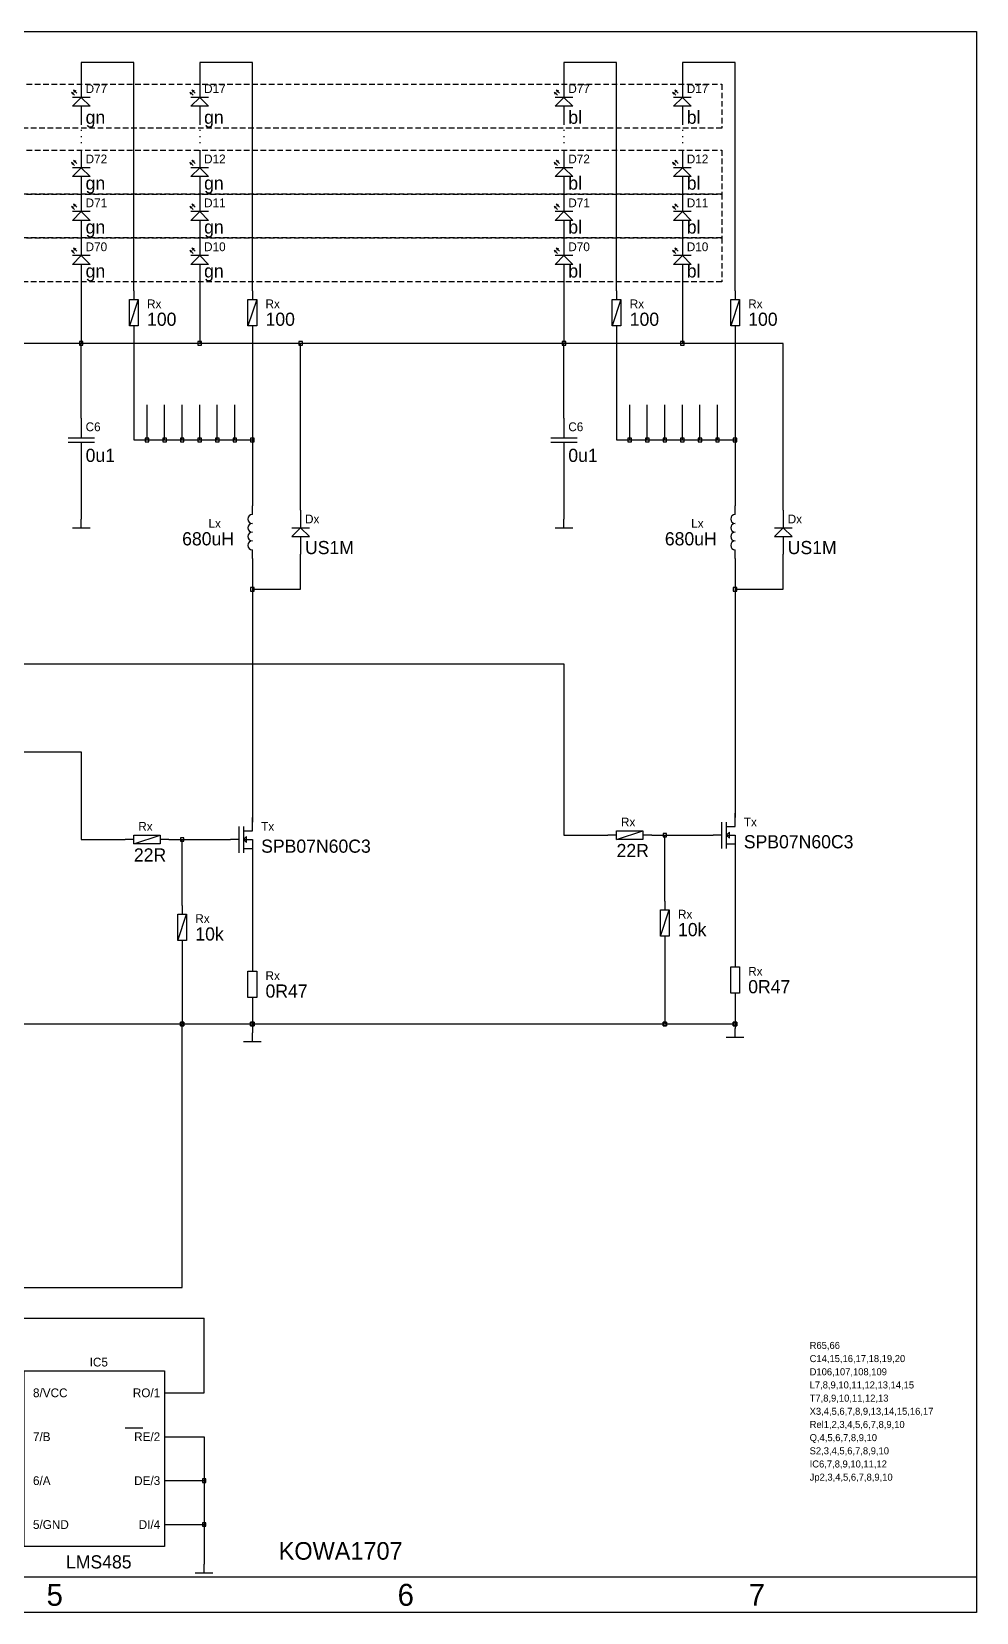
# Model space of a CAD drawing. Extents: x 100 to 385, y 110 to 290.
# Drawn here: x 277.3 to 385, y 110 to 290 of the extents above; entities that cross this region are included whole.
import ezdxf
from ezdxf.enums import TextEntityAlignment as Align

# ---------------------------------------------------------------- set-up
doc = ezdxf.new("R2010")
doc.units = 0
doc.header["$LTSCALE"] = 0.2
for name, pattern in [('ACAD_ISO07W100', [3.5, 0.5, -3]), ('SOLID', [0]), ('VERDECKT2', [4.7625, 3.175, -1.5875])]:
    doc.linetypes.add(name, pattern=pattern)
doc.layers.get('0').update_dxf_attribs({"linetype": 'CONTINUOUS'})
for name, color, linetype in [('_LAYER_1', 7, 'SOLID'), ('RAHMEN', 5, 'CONTINUOUS'), ('Schaltplan', 7, 'CONTINUOUS'), ('ZEICHNUNG', 7, 'CONTINUOUS')]:
    doc.layers.add(name, color=color, linetype=linetype)

# ---------------------------------------------------------------- blocks, each defined once
blk = doc.blocks.new('RAHMEN4Q')
at = {"layer": 'RAHMEN'}
for p, q in [((0, 180), (285, 180)), ((285, 180), (285, 0)), ((285, 4), (4, 4)), ((285, 0), (0, 0))]:
    blk.add_line(p, q, dxfattribs=at)
for s, p in [('5', (179.05, 0.75)), ('6', (219.05, 0.75)), ('7', (259.05, 0.75))]:
    blk.add_text(s, height=2.5, dxfattribs=at).set_placement(p)
blk = doc.blocks.new('MCP41XXX')
for p, q in [((-20, 0), (-18, 0)), ((-2, 0), (0, 0)), ((-20, -5), (-18, -5)), ((-2, -5), (0, -5)), ((-20, -10), (-18, -10)), ((-2, -10), (0, -10)), ((-20, -15), (-18, -15)), ((-2, -15), (0, -15))]:
    blk.add_line(p, q)
at = {"lineweight": 30}
blk.add_lwpolyline([(-18, 2.5), (-2, 2.5), (-2, -17.5), (-18, -17.5)], close=True, dxfattribs=at)
for tag, height, p in [('Name', 1, (-9.5, 3)), ('Wert', 1.5, (-9.5, -19.5))]:
    blk.add_attdef(tag, text='', height=height).set_placement(p, align=Align.CENTER)
for tag, p in [('8', (-17, -0.5)), ('7', (-17, -5.5)), ('6', (-17, -10.5)), ('5', (-17, -15.5))]:
    blk.add_attdef(tag, p, '', height=1)
for tag, p in [('1', (-2.5, -0.5)), ('2', (-2.5, -5.5)), ('3', (-2.5, -10.5)), ('4', (-2.5, -15.5))]:
    blk.add_attdef(tag, text='', height=1).set_placement(p, align=Align.RIGHT)
blk = doc.blocks.new('GND')
at = {"layer": '_LAYER_1'}
blk.add_line((0, -1), (0, 0), dxfattribs=at)
at = {"layer": '_LAYER_1', "lineweight": 30}
blk.add_line((-1, -1), (1, -1), dxfattribs=at)
blk = doc.blocks.new('VERBINDUNG')
at = {"layer": 'ZEICHNUNG'}
for p, q in [((0.2, 0.2), (-0.2, 0.2)), ((-0.2, 0.2), (-0.2, -0.2)), ((0.2, -0.2), (0.2, 0.2)), ((-0.2, -0.2), (0.2, -0.2))]:
    blk.add_line(p, q, dxfattribs=at)
blk = doc.blocks.new('C_SENKRECHT')
at = {"layer": 'ZEICHNUNG'}
for p, q in [((0, 5), (0, 2.75)), ((-1.5, 2.75), (1.5, 2.75)), ((-1.5, 2.25), (1.5, 2.25)), ((0, 2.25), (0, 0))]:
    blk.add_line(p, q, dxfattribs=at)
for tag, p, height in [('+', (-1, 3), 1), ('C', (0.5, 3.5), 1), ('100N', (0.5, 0), 1.5)]:
    blk.add_attdef(tag, p, '', height=height, dxfattribs=at)
blk = doc.blocks.new('Verbindung-dick')
at = {"lineweight": 30}
for p, q in [((-0.2, 0.2), (-0.2, -0.2)), ((0.2, 0.2), (-0.2, 0.2)), ((-0.2, 0.2), (-0.2, -0.2)), ((0.2, 0.2), (-0.2, 0.2)), ((0.2, -0.2), (0.2, 0.2)), ((0.2, -0.2), (0.2, 0.2)), ((-0.2, -0.2), (0.2, -0.2)), ((-0.2, -0.2), (0.2, -0.2))]:
    blk.add_line(p, q, dxfattribs=at)
blk = doc.blocks.new('FET')
for p, q in [((1, 0), (0, 0)), ((1, -1.5), (1, 1.5)), ((1.5, 1), (2.5, 1)), ((1.85, 0.35), (1.5, 0)), ((1.5, 0), (2.5, 0)), ((1.5, 0), (1.85, -0.35)), ((1.85, -0.35), (1.85, 0.35))]:
    blk.add_line(p, q)
at = {"layer": 'Schaltplan'}
for p, q in [((2.5, 1), (2.5, 2.5)), ((1.5, 1.5), (1.5, -1.5)), ((2.5, 0), (2.5, -2.5)), ((1.5, -1), (2.5, -1))]:
    blk.add_line(p, q, dxfattribs=at)
for tag, p, height in [('TX', (3.5, 1), 1), ('TYP', (3.5, -1.5), 1.5)]:
    blk.add_attdef(tag, p, '', height=height)
blk = doc.blocks.new('R_SENKRECHT')
at = {"layer": 'ZEICHNUNG'}
for p, q in [((0, 5), (0, 4)), ((0, 1), (0, 0))]:
    blk.add_line(p, q, dxfattribs=at)
blk.add_lwpolyline([(-0.5, 1), (-0.5, 4), (0.5, 4), (0.5, 1)], close=True, dxfattribs=at)
for tag, p, height in [('1K0', (1, 2.5), 1.5), ('RX', (1, 1), 1)]:
    blk.add_attdef(tag, p, '', height=height, dxfattribs=at)
blk = doc.blocks.new('R_WAAGRECHT')
at = {"layer": 'ZEICHNUNG'}
for p, q in [((-4, 0), (-5, 0)), ((-4, -0.5), (-4, 0.5)), ((-4, 0.5), (-1, 0.5)), ((-1, 0.5), (-1, -0.5)), ((0, 0), (-1, 0)), ((-1, -0.5), (-4, -0.5))]:
    blk.add_line(p, q, dxfattribs=at)
for tag, p, height in [('1K0', (-4, 1), 1.5), ('RX', (-4, -2), 1)]:
    blk.add_attdef(tag, p, '', height=height, dxfattribs=at)
blk = doc.blocks.new('DROSSEL-vertikal')
at = {"linetype": 'Continuous'}
for p, q in [((0, -1), (0, 0)), ((0, -6), (0, -5))]:
    blk.add_line(p, q, dxfattribs=at)
for centre in [(0, -1.5), (0, -2.5), (0, -3.5), (0, -4.5)]:
    blk.add_arc(centre, 0.5, 90, 270, dxfattribs=at)
for tag, p, height in [('POS', (0.5, -2.5), 1), ('WERT', (0.5, -4.5), 1.5)]:
    blk.add_attdef(tag, p, '', height=height)
blk = doc.blocks.new('D_oben')
for p, q in [((0, 2.5), (0, 0.5)), ((-1, 0.5), (1, 0.5)), ((0, 0.5), (-1, -0.5)), ((1, -0.5), (0, 0.5)), ((-1, -0.5), (1, -0.5)), ((0, -0.5), (0, -2.5))]:
    blk.add_line(p, q)
for tag, p, height in [('D', (0.5, 1), 1), ('TYP', (0.5, -2.5), 1.5)]:
    blk.add_attdef(tag, p, '', height=height)
blk = doc.blocks.new('LED_oben')
for p, q in [((0, 0), (0, -2)), ((-0.75, -1.75), (-1.12, -1.38)), ((-1.12, -1.38), (-0.88, -1.5)), ((-1.12, -1.38), (-1, -1.62)), ((-0.88, -1.12), (-0.62, -1.25)), ((-0.88, -1.12), (-0.75, -1.38)), ((-0.5, -1.5), (-0.88, -1.12)), ((-1, -3), (0, -2)), ((1, -2), (-1, -2)), ((1, -3), (-1, -3)), ((0, -2), (1, -3)), ((0, -3), (0, -5))]:
    blk.add_line(p, q)
for tag, p, height in [('POS', (0.5, -1.5), 1), ('WERT', (0.5, -5), 1.5)]:
    blk.add_attdef(tag, p, '', height=height)

msp = doc.modelspace()

# ---------------------------------------------------------------- linework, layer by layer
for p, q in [((308, 235.5), (308, 254.5)), ((363, 235.5), (363, 254.5)), ((308, 226.5), (308, 230.5)), ((363, 226.5), (363, 230.5)), ((302.5, 226.5), (308, 226.5)), ((357.5, 226.5), (363, 226.5)), ((208.5, 218), (338, 218)), ((338, 218), (338, 198.5)), ((208.5, 208), (283, 208)), ((283, 208), (283, 198)), ((283, 198), (288, 198)), ((289, 197.5), (292, 198.5)), ((293, 198), (300, 198)), ((294.5, 190.5), (294.5, 198)), ((338, 198.5), (343, 198.5)), ((344, 198), (347, 199)), ((348, 198.5), (355, 198.5)), ((349.5, 191), (349.5, 198.5)), ((294, 186.5), (295, 189.5)), ((349, 187), (350, 190)), ((294.5, 185.5), (294.5, 177)), ((349.5, 186), (349.5, 177))]:
    msp.add_line(p, q)
at = {"layer": 'Schaltplan'}
for p, q in [((283, 286.5), (283, 284.5)), ((289, 286.5), (283, 286.5)), ((289, 260.5), (289, 286.5)), ((302.5, 286.5), (296.5, 286.5)), ((296.5, 286.5), (296.5, 284.5)), ((302.5, 260.5), (302.5, 286.5)), ((338, 286.5), (338, 284.5)), ((344, 286.5), (338, 286.5)), ((344, 260.5), (344, 286.5)), ((357.5, 286.5), (351.5, 286.5)), ((351.5, 286.5), (351.5, 284.5)), ((357.5, 260.5), (357.5, 286.5)), ((283, 261.5), (283, 258.5)), ((296.5, 261.5), (296.5, 258.5)), ((338, 261.5), (338, 258.5)), ((351.5, 261.5), (351.5, 258.5)), ((289.5, 259.5), (288.5, 256.5)), ((303, 259.5), (302, 256.5)), ((344.5, 259.5), (343.5, 256.5)), ((358, 259.5), (357, 256.5)), ((283, 259), (283, 254.5)), ((296.5, 259), (296.5, 254.5)), ((338, 259), (338, 254.5)), ((351.5, 259), (351.5, 254.5)), ((283, 246), (283, 254.5)), ((289, 255.5), (289, 243.5)), ((302.5, 255.5), (302.5, 236)), ((338, 246), (338, 254.5)), ((344, 255.5), (344, 243.5)), ((357.5, 255.5), (357.5, 236)), ((290.5, 243.5), (290.5, 247.5)), ((292.5, 243.5), (292.5, 247.5)), ((294.5, 243.5), (294.5, 247.5)), ((296.5, 243.5), (296.5, 247.5)), ((298.5, 243.5), (298.5, 247.5)), ((300.5, 243.5), (300.5, 247.5)), ((345.5, 243.5), (345.5, 247.5)), ((347.5, 243.5), (347.5, 247.5)), ((349.5, 243.5), (349.5, 247.5)), ((351.5, 243.5), (351.5, 247.5)), ((353.5, 243.5), (353.5, 247.5)), ((355.5, 243.5), (355.5, 247.5)), ((289, 243.5), (302.5, 243.5)), ((344, 243.5), (357.5, 243.5)), ((283, 241), (283, 234.5)), ((338, 241), (338, 234.5)), ((302.5, 230), (302.5, 200)), ((357.5, 230), (357.5, 200.5)), ((302.5, 195.5), (302.5, 184)), ((357.5, 196), (357.5, 184.5)), ((302.5, 179), (302.5, 176)), ((357.5, 179.5), (357.5, 176.5)), ((185, 143.5), (297, 143.5)), ((297, 135), (297, 143.5)), ((294.5, 135), (297, 135)), ((288, 131), (290, 131)), ((294.5, 130), (297, 130)), ((297, 130), (297, 115.5)), ((294.5, 125), (297, 125)), ((294.5, 120), (297, 120))]:
    msp.add_line(p, q, dxfattribs=at)
at = {"layer": 'Schaltplan', "linetype": 'ACAD_ISO07W100'}
for p, q in [((283, 279.5), (283, 277)), ((296.5, 279.5), (296.5, 277)), ((338, 279.5), (338, 277)), ((351.5, 279.5), (351.5, 277))]:
    msp.add_line(p, q, dxfattribs=at)
at = {"layer": 'Schaltplan', "lineweight": 30}
for p, q in [((363, 254.5), (117.5, 254.5)), ((247, 177), (357.5, 177)), ((294.5, 147), (294.5, 177)), ((183, 147), (294.5, 147))]:
    msp.add_line(p, q, dxfattribs=at)
at = {"layer": 'Schaltplan', "linetype": 'VERDECKT2'}
for points in [[(212, 284), (356, 284), (356, 279), (212, 279)], [(212, 276.5), (356, 276.5), (356, 271.5), (212, 271.5)], [(212, 271.5), (356, 271.5), (356, 266.5), (212, 266.5)], [(212, 266.5), (356, 266.5), (356, 261.5), (212, 261.5)]]:
    msp.add_lwpolyline(points, close=True, dxfattribs=at)

# ---------------------------------------------------------------- block references
for p in [(308, 233), (363, 233)]:
    msp.add_blockref('D_oben', p).add_auto_attribs({'D': 'Dx', 'TYP': 'US1M'})
at = {"layer": 'RAHMEN', "lineweight": 40}
msp.add_blockref('RAHMEN4Q', (100, 110), dxfattribs=at)
at = {"layer": 'Schaltplan'}
for name, p, values in [('LED_oben', (283, 284.5), {'POS': 'D77', 'WERT': 'gn'}), ('LED_oben', (296.5, 284.5), {'POS': 'D17', 'WERT': 'gn'}), ('LED_oben', (338, 284.5), {'POS': 'D77', 'WERT': 'bl'}), ('LED_oben', (351.5, 284.5), {'POS': 'D17', 'WERT': 'bl'}), ('FET', (300, 198), {'TYP': 'SPB07N60C3', 'TX': 'Tx'}), ('FET', (355, 198.5), {'TYP': 'SPB07N60C3', 'TX': 'Tx'})]:
    msp.add_blockref(name, p, dxfattribs=at).add_auto_attribs(values)
ref = msp.add_blockref('LED_oben', (283, 276.5), dxfattribs=at)
ref.add_attrib('POS', 'D72', (283.5, 275), dxfattribs={"layer": '0', "height": 1})
ref.add_attrib('WERT', 'gn', (283.5, 272), dxfattribs={"layer": '0', "height": 1.5})
ref = msp.add_blockref('LED_oben', (296.5, 276.5), dxfattribs=at)
ref.add_attrib('POS', 'D12', (297, 275), dxfattribs={"layer": '0', "height": 1})
ref.add_attrib('WERT', 'gn', (297, 272), dxfattribs={"layer": '0', "height": 1.5})
ref = msp.add_blockref('LED_oben', (338, 276.5), dxfattribs=at)
ref.add_attrib('POS', 'D72', (338.5, 275), dxfattribs={"layer": '0', "height": 1})
ref.add_attrib('WERT', 'bl', (338.5, 272), dxfattribs={"layer": '0', "height": 1.5})
ref = msp.add_blockref('LED_oben', (351.5, 276.5), dxfattribs=at)
ref.add_attrib('POS', 'D12', (352, 275), dxfattribs={"layer": '0', "height": 1})
ref.add_attrib('WERT', 'bl', (352, 272), dxfattribs={"layer": '0', "height": 1.5})
ref = msp.add_blockref('LED_oben', (283, 271.5), dxfattribs=at)
ref.add_attrib('POS', 'D71', (283.5, 270), dxfattribs={"layer": '0', "height": 1})
ref.add_attrib('WERT', 'gn', (283.5, 267), dxfattribs={"layer": '0', "height": 1.5})
ref = msp.add_blockref('LED_oben', (296.5, 271.5), dxfattribs=at)
ref.add_attrib('POS', 'D11', (297, 270), dxfattribs={"layer": '0', "height": 1})
ref.add_attrib('WERT', 'gn', (297, 267), dxfattribs={"layer": '0', "height": 1.5})
ref = msp.add_blockref('LED_oben', (338, 271.5), dxfattribs=at)
ref.add_attrib('POS', 'D71', (338.5, 270), dxfattribs={"layer": '0', "height": 1})
ref.add_attrib('WERT', 'bl', (338.5, 267), dxfattribs={"layer": '0', "height": 1.5})
ref = msp.add_blockref('LED_oben', (351.5, 271.5), dxfattribs=at)
ref.add_attrib('POS', 'D11', (352, 270), dxfattribs={"layer": '0', "height": 1})
ref.add_attrib('WERT', 'bl', (352, 267), dxfattribs={"layer": '0', "height": 1.5})
ref = msp.add_blockref('LED_oben', (283, 266.5), dxfattribs=at)
ref.add_attrib('POS', 'D70', (283.5, 265), dxfattribs={"layer": '0', "height": 1})
ref.add_attrib('WERT', 'gn', (283.5, 262), dxfattribs={"layer": '0', "height": 1.5})
ref = msp.add_blockref('LED_oben', (296.5, 266.5), dxfattribs=at)
ref.add_attrib('POS', 'D10', (297, 265), dxfattribs={"layer": '0', "height": 1})
ref.add_attrib('WERT', 'gn', (297, 262), dxfattribs={"layer": '0', "height": 1.5})
ref = msp.add_blockref('LED_oben', (338, 266.5), dxfattribs=at)
ref.add_attrib('POS', 'D70', (338.5, 265), dxfattribs={"layer": '0', "height": 1})
ref.add_attrib('WERT', 'bl', (338.5, 262), dxfattribs={"layer": '0', "height": 1.5})
ref = msp.add_blockref('LED_oben', (351.5, 266.5), dxfattribs=at)
ref.add_attrib('POS', 'D10', (352, 265), dxfattribs={"layer": '0', "height": 1})
ref.add_attrib('WERT', 'bl', (352, 262), dxfattribs={"layer": '0', "height": 1.5})
ref = msp.add_blockref('R_SENKRECHT', (289, 255.5), dxfattribs=at)
ref.add_attrib('RX', 'Rx', (290.5, 258.5), dxfattribs={"layer": 'ZEICHNUNG', "height": 1})
ref.add_attrib('1K0', '100', (290.5, 256.5), dxfattribs={"layer": 'ZEICHNUNG', "height": 1.5})
ref = msp.add_blockref('R_SENKRECHT', (302.5, 255.5), dxfattribs=at)
ref.add_attrib('RX', 'Rx', (304, 258.5), dxfattribs={"layer": 'ZEICHNUNG', "height": 1})
ref.add_attrib('1K0', '100', (304, 256.5), dxfattribs={"layer": 'ZEICHNUNG', "height": 1.5})
ref = msp.add_blockref('R_SENKRECHT', (344, 255.5), dxfattribs=at)
ref.add_attrib('RX', 'Rx', (345.5, 258.5), dxfattribs={"layer": 'ZEICHNUNG', "height": 1})
ref.add_attrib('1K0', '100', (345.5, 256.5), dxfattribs={"layer": 'ZEICHNUNG', "height": 1.5})
ref = msp.add_blockref('R_SENKRECHT', (357.5, 255.5), dxfattribs=at)
ref.add_attrib('RX', 'Rx', (359, 258.5), dxfattribs={"layer": 'ZEICHNUNG', "height": 1})
ref.add_attrib('1K0', '100', (359, 256.5), dxfattribs={"layer": 'ZEICHNUNG', "height": 1.5})
for name, p in [('VERBINDUNG', (283, 254.5)), ('VERBINDUNG', (283, 254.5)), ('Verbindung-dick', (283, 254.5)), ('VERBINDUNG', (296.5, 254.5)), ('VERBINDUNG', (296.5, 254.5)), ('Verbindung-dick', (296.5, 254.5)), ('Verbindung-dick', (308, 254.5)), ('VERBINDUNG', (308, 254.5)), ('VERBINDUNG', (308, 254.5)), ('VERBINDUNG', (338, 254.5)), ('VERBINDUNG', (338, 254.5)), ('Verbindung-dick', (338, 254.5)), ('Verbindung-dick', (351.5, 254.5)), ('VERBINDUNG', (351.5, 254.5)), ('VERBINDUNG', (351.5, 254.5)), ('VERBINDUNG', (290.5, 243.5)), ('VERBINDUNG', (290.5, 243.5)), ('VERBINDUNG', (292.5, 243.5)), ('VERBINDUNG', (292.5, 243.5)), ('VERBINDUNG', (294.5, 243.5)), ('VERBINDUNG', (294.5, 243.5)), ('VERBINDUNG', (296.5, 243.5)), ('VERBINDUNG', (296.5, 243.5)), ('VERBINDUNG', (298.5, 243.5)), ('VERBINDUNG', (298.5, 243.5)), ('VERBINDUNG', (300.5, 243.5)), ('VERBINDUNG', (300.5, 243.5)), ('VERBINDUNG', (302.5, 243.5)), ('VERBINDUNG', (302.5, 243.5)), ('VERBINDUNG', (345.5, 243.5)), ('VERBINDUNG', (345.5, 243.5)), ('VERBINDUNG', (347.5, 243.5)), ('VERBINDUNG', (347.5, 243.5)), ('VERBINDUNG', (349.5, 243.5)), ('VERBINDUNG', (349.5, 243.5)), ('VERBINDUNG', (351.5, 243.5)), ('VERBINDUNG', (351.5, 243.5)), ('VERBINDUNG', (353.5, 243.5)), ('VERBINDUNG', (353.5, 243.5)), ('VERBINDUNG', (355.5, 243.5)), ('VERBINDUNG', (355.5, 243.5)), ('VERBINDUNG', (357.5, 243.5)), ('VERBINDUNG', (357.5, 243.5)), ('GND', (283, 234.5)), ('GND', (338, 234.5)), ('VERBINDUNG', (302.5, 226.5)), ('VERBINDUNG', (302.5, 226.5)), ('VERBINDUNG', (357.5, 226.5)), ('VERBINDUNG', (357.5, 226.5)), ('VERBINDUNG', (294.5, 198)), ('VERBINDUNG', (294.5, 198)), ('VERBINDUNG', (349.5, 198.5)), ('VERBINDUNG', (349.5, 198.5)), ('VERBINDUNG', (294.5, 177)), ('VERBINDUNG', (302.5, 177)), ('VERBINDUNG', (349.5, 177)), ('GND', (357.5, 176.5)), ('VERBINDUNG', (357.5, 177)), ('GND', (302.5, 176)), ('VERBINDUNG', (297, 125)), ('VERBINDUNG', (297, 120)), ('GND', (297, 115.5))]:
    msp.add_blockref(name, p, dxfattribs=at)
ref = msp.add_blockref('C_SENKRECHT', (283, 241), dxfattribs=at)
ref.add_attrib('100N', '0u1', (283.5, 241), dxfattribs={"layer": 'ZEICHNUNG', "height": 1.5})
ref.add_attrib('C', 'C6', (283.5, 244.5), dxfattribs={"layer": 'ZEICHNUNG', "height": 1})
ref = msp.add_blockref('C_SENKRECHT', (338, 241), dxfattribs=at)
ref.add_attrib('100N', '0u1', (338.5, 241), dxfattribs={"layer": 'ZEICHNUNG', "height": 1.5})
ref.add_attrib('C', 'C6', (338.5, 244.5), dxfattribs={"layer": 'ZEICHNUNG', "height": 1})
ref = msp.add_blockref('DROSSEL-vertikal', (302.5, 236), dxfattribs=at)
ref.add_attrib('WERT', '680uH', (294.5, 231.5), dxfattribs={"layer": '0', "height": 1.5})
ref.add_attrib('POS', 'Lx', (297.5, 233.5), dxfattribs={"layer": '0', "height": 1})
ref = msp.add_blockref('DROSSEL-vertikal', (357.5, 236), dxfattribs=at)
ref.add_attrib('WERT', '680uH', (349.5, 231.5), dxfattribs={"layer": '0', "height": 1.5})
ref.add_attrib('POS', 'Lx', (352.5, 233.5), dxfattribs={"layer": '0', "height": 1})
ref = msp.add_blockref('R_WAAGRECHT', (293, 198), dxfattribs=at)
ref.add_attrib('RX', 'Rx', (289.5, 199), dxfattribs={"layer": 'ZEICHNUNG', "height": 1})
ref.add_attrib('1K0', '22R', (289, 195.5), dxfattribs={"layer": 'ZEICHNUNG', "height": 1.5})
ref = msp.add_blockref('R_WAAGRECHT', (348, 198.5), dxfattribs=at)
ref.add_attrib('RX', 'Rx', (344.5, 199.5), dxfattribs={"layer": 'ZEICHNUNG', "height": 1})
ref.add_attrib('1K0', '22R', (344, 196), dxfattribs={"layer": 'ZEICHNUNG', "height": 1.5})
ref = msp.add_blockref('R_SENKRECHT', (349.5, 186), dxfattribs=at)
ref.add_attrib('RX', 'Rx', (351, 189), dxfattribs={"layer": 'ZEICHNUNG', "height": 1})
ref.add_attrib('1K0', '10k', (351, 187), dxfattribs={"layer": 'ZEICHNUNG', "height": 1.5})
ref = msp.add_blockref('R_SENKRECHT', (294.5, 185.5), dxfattribs=at)
ref.add_attrib('RX', 'Rx', (296, 188.5), dxfattribs={"layer": 'ZEICHNUNG', "height": 1})
ref.add_attrib('1K0', '10k', (296, 186.5), dxfattribs={"layer": 'ZEICHNUNG', "height": 1.5})
ref = msp.add_blockref('R_SENKRECHT', (302.5, 179), dxfattribs=at)
ref.add_attrib('RX', 'Rx', (304, 182), dxfattribs={"layer": 'ZEICHNUNG', "height": 1})
ref.add_attrib('1K0', '0R47', (304, 180), dxfattribs={"layer": 'ZEICHNUNG', "height": 1.5})
ref = msp.add_blockref('R_SENKRECHT', (357.5, 179.5), dxfattribs=at)
ref.add_attrib('RX', 'Rx', (359, 182.5), dxfattribs={"layer": 'ZEICHNUNG', "height": 1})
ref.add_attrib('1K0', '0R47', (359, 180.5), dxfattribs={"layer": 'ZEICHNUNG', "height": 1.5})
at = {"layer": 'Schaltplan', "xscale": -1}
for p in [(294.5, 177), (302.5, 177), (349.5, 177), (357.5, 177)]:
    msp.add_blockref('Verbindung-dick', p, dxfattribs=at)
at = {"layer": 'Schaltplan', "lineweight": 30, "xscale": -1}
for p in [(294.5, 177), (294.5, 177), (302.5, 177), (302.5, 177), (349.5, 177), (349.5, 177), (357.5, 177), (357.5, 177)]:
    msp.add_blockref('VERBINDUNG', p, dxfattribs=at)
at = {"layer": 'Schaltplan'}
ref = msp.add_blockref('MCP41XXX', (294.5, 135), dxfattribs=at)
ref.add_attrib('Wert', 'LMS485', dxfattribs={"layer": '0', "height": 1.5}).set_placement((285, 115), align=Align.CENTER)
ref.add_attrib('5', '5/GND', (277.5, 119.5), dxfattribs={"layer": '0', "height": 1})
ref.add_attrib('4', 'DI/4', dxfattribs={"layer": '0', "height": 1}).set_placement((292, 119.5), align=Align.RIGHT)
ref.add_attrib('6', '6/A', (277.5, 124.5), dxfattribs={"layer": '0', "height": 1})
ref.add_attrib('7', '7/B', (277.5, 129.5), dxfattribs={"layer": '0', "height": 1})
ref.add_attrib('8', '8/VCC', (277.5, 134.5), dxfattribs={"layer": '0', "height": 1})
ref.add_attrib('Name', 'IC5', dxfattribs={"layer": '0', "height": 1}).set_placement((285, 138), align=Align.CENTER)
ref.add_attrib('3', 'DE/3', dxfattribs={"layer": '0', "height": 1}).set_placement((292, 124.5), align=Align.RIGHT)
ref.add_attrib('2', 'RE/2', dxfattribs={"layer": '0', "height": 1}).set_placement((292, 129.5), align=Align.RIGHT)
ref.add_attrib('1', 'RO/1', dxfattribs={"layer": '0', "height": 1}).set_placement((292, 134.5), align=Align.RIGHT)

# ---------------------------------------------------------------- texts
for s, height, p in [('R65,66', 0.8, (366, 140)), ('C14,15,16,17,18,19,20', 0.8, (366, 138.5)), ('D106,107,108,109', 0.8, (366, 137)), ('L7,8,9,10,11,12,13,14,15', 0.8, (366, 135.5)), ('T7,8,9,10,11,12,13', 0.8, (366, 134)), ('X3,4,5,6,7,8,9,13,14,15,16,17', 0.8, (366, 132.5)), ('Rel1,2,3,4,5,6,7,8,9,10', 0.8, (366, 131)), ('Q,4,5,6,7,8,9,10', 0.8, (366, 129.5)), ('S2,3,4,5,6,7,8,9,10', 0.8, (366, 128)), ('IC6,7,8,9,10,11,12', 0.8, (366, 126.5)), ('Jp2,3,4,5,6,7,8,9,10', 0.8, (366, 125)), ('KOWA1707', 2, (305.5, 116))]:
    msp.add_text(s, height=height, dxfattribs=at).set_placement(p)

doc.saveas('drawing.dxf')
